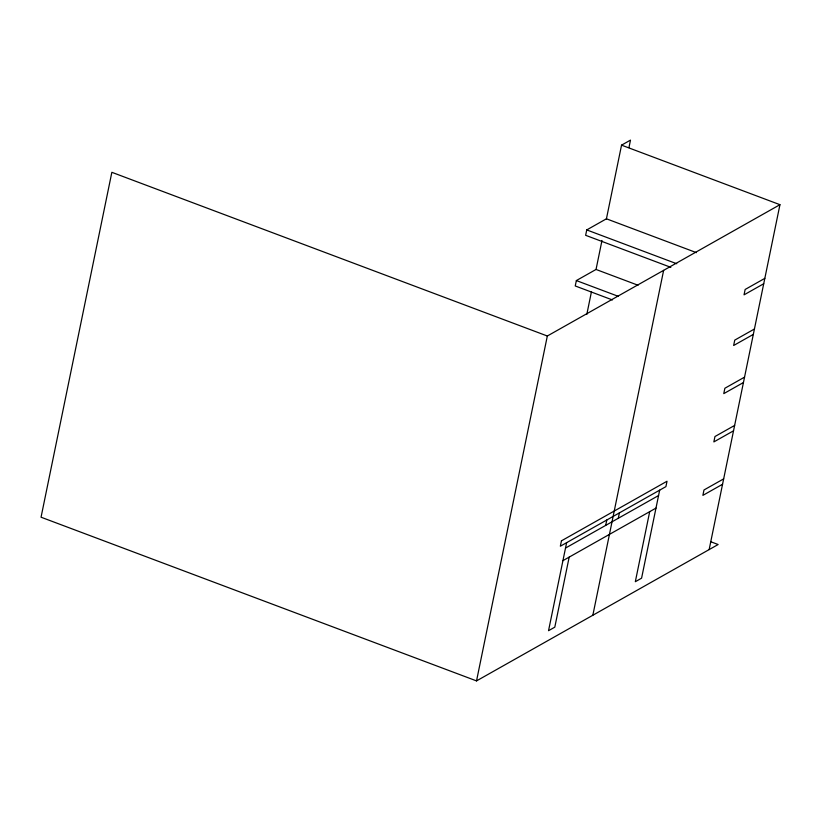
<?xml version="1.0" encoding="UTF-8"?>
<svg xmlns="http://www.w3.org/2000/svg" width="821" height="821" viewBox="0 0 821 821"><rect width="100%" height="100%" fill="white"/><g stroke="black" fill="none" stroke-linecap="round" stroke-linejoin="round"><path stroke-width="1.23" d="M547.33 336.005L111.851 172.307L41.05 517.209L476.529 680.896L547.33 336.005L779.95 204.686L621.548 145.153L606.36 219.145M638.04 285.246L596.036 269.462L576.352 280.566L575.244 285.965L612.445 299.942M696.434 252.642L606.432 218.807L586.748 229.921L585.64 235.309L670.839 267.338M586.799 314.464L591.428 291.886M596.067 269.309L601.988 240.471M628.958 147.626L630.497 140.104L621.548 145.153M566.623 542.671L548.531 630.702L554.801 627.172L569.179 557.11M605.693 525.389L606.801 519.991M592.844 615.247L663.635 270.345M618.285 518.277L619.393 512.889M649.698 511.657L635.321 581.72L641.581 578.179L659.673 490.147M709.149 549.588L779.95 204.686M764.833 278.35L745.15 289.464L744.042 294.852L763.725 283.738M754.437 328.995L734.754 340.11L733.646 345.497L753.329 334.393M744.555 377.137L724.871 388.251L723.763 393.639L743.446 382.524M734.641 425.422L714.958 436.526L713.849 441.924L733.533 430.809M565.495 548.079L658.575 495.535M562.919 560.651L655.989 508.107M723.67 478.869L703.987 489.973L702.879 495.371L722.562 484.257M476.529 680.896L718.139 544.518L710.935 541.809M586.748 229.921L676.75 263.746M576.352 280.566L618.357 296.36M561.441 540.834L560.343 546.222L665.913 486.627L667.021 481.239L561.441 540.834"/></g></svg>
